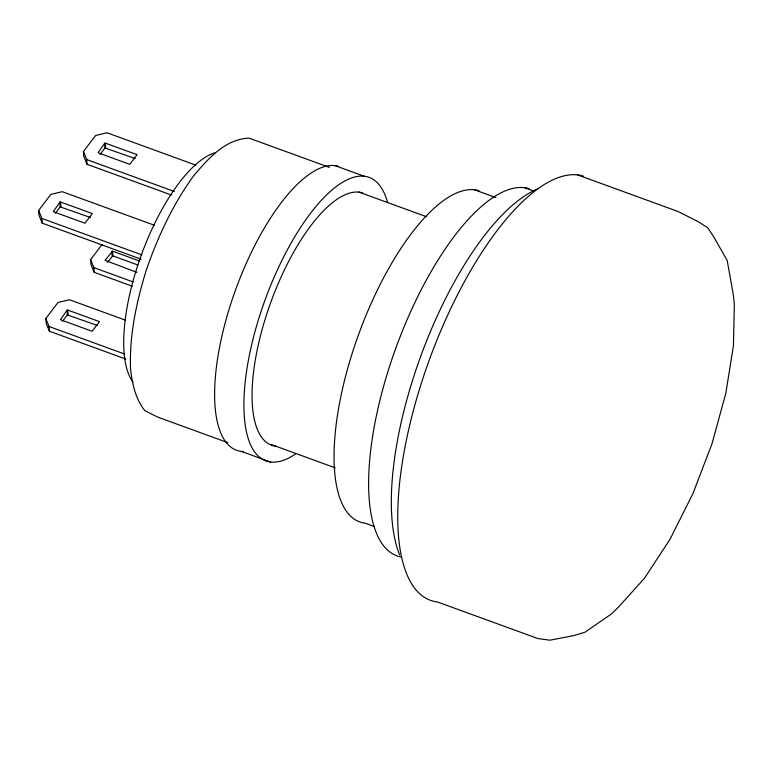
<?xml version="1.0" encoding="UTF-8"?>
<svg xmlns="http://www.w3.org/2000/svg" width="773" height="773" viewBox="0 0 773 773"><rect width="100%" height="100%" fill="white"/><g stroke="black" fill="none" stroke-linecap="round" stroke-linejoin="round"><path stroke-width="1.16" d="M141.159 259.216L42.206 223.155L38.959 215.136L38.65 210.44L50.863 194.381L62.255 191.685L154.455 225.281M171.326 194.989L86.991 164.263L83.745 156.243L83.436 151.547L95.649 135.478L107.032 132.792L195.869 165.161M59.869 202.188L53.26 211.657L84.991 223.223L92.325 213.58L60.584 202.024L59.869 202.188L60.188 206.884L55.414 213.164M104.655 143.295L98.045 152.764L129.777 164.33L137.101 154.687L105.37 143.131L104.655 143.295L104.964 147.991L100.19 154.271M125.844 359.068L49.385 331.211L46.138 323.191L45.829 318.495L58.043 302.436L69.425 299.74L125.651 320.225M132.396 286.252L94.171 272.318L90.924 264.298L90.605 259.602L102.104 244.481M67.048 310.244L60.439 319.713L92.171 331.279L99.495 321.636L67.763 310.079L67.048 310.244L67.357 314.94L62.594 321.22M139.749 261.09L112.549 251.186L105.012 260.317L136.956 272.386M107.37 262.327L112.858 255.882L137.797 264.965M104.964 147.991L135.149 158.562M60.188 206.884L90.364 217.455M67.357 314.94L97.543 325.51M577.721 174.949L677.96 211.473L697.536 221.31L707.71 227.716L714.291 237.794L727.171 260.462L733.335 294.861L734.35 304.185L733.432 345.734L725.799 393.37L711.972 443.828L692.908 493.667L669.891 539.506L644.498 578.223L618.448 607.163L611.221 614.091L584.968 632.208L573.991 635.541L549.922 640.208L537.921 638.566L437.682 602.041A225.484 83.426 -70 0 1 425.295 371.311A225.484 83.426 -70 0 1 583.373 176.128M524.403 187.675L534.53 191.366M474.564 189.8L495.947 197.588M335.047 165.625L364.315 176.292M329.404 167.393L249.061 138.116C225.04 139.053 208.159 158.842 193.704 175.713C172.843 204.439 157.798 236.77 146.252 270.231C136.454 302.04 129.342 334.97 130.511 368.431C132.222 383.534 135.178 398.385 144.802 410.647L157.595 417.062L227.755 442.629M358.798 192.052L426.541 216.74M83.436 151.547L86.682 159.567L174.389 191.52M38.65 210.44L41.897 218.459L141.971 254.926M90.605 259.602L93.852 267.622L133.207 281.961M45.829 318.495L49.076 326.515L124.414 353.966M270.985 444.436L335.347 467.887M241.35 451.403L270.608 462.07M374.238 526.49L365.233 523.215A176.022 65.125 -70 0 1 355.59 343.009A176.022 65.125 -70 0 1 479.028 190.738M105.37 143.131L105.679 147.827M112.549 251.186L112.858 255.882M111.834 251.351L112.143 256.047M86.682 159.567L86.991 164.263M93.852 267.622L94.171 272.318M60.584 202.024L60.903 206.72M67.763 310.079L68.072 314.775M41.897 218.459L42.206 223.155M49.076 326.515L49.385 331.211M243.485 451.558A150.88 55.83 -70 0 1 231.958 300.272A150.88 55.83 -70 0 1 338.381 166.282M295.421 454.051A150.88 55.83 -70 0 1 265.313 299.238A150.88 55.83 -70 0 1 387.621 202.71M275.816 446.195A134.116 49.627 -70 0 1 268.502 308.804A134.116 49.627 -70 0 1 362.595 192.902M400.839 556.956A195.163 72.208 -70 0 1 393.399 354.952A195.163 72.208 -70 0 1 529.061 188.622M399.612 554.753A208.575 77.174 -70 0 1 422.87 350.498A208.575 77.174 -70 0 1 537.824 188.921M133.024 382.142A125.728 46.525 -70 0 1 140.715 256.684A125.728 46.525 -70 0 1 215.252 152.706"/></g></svg>
